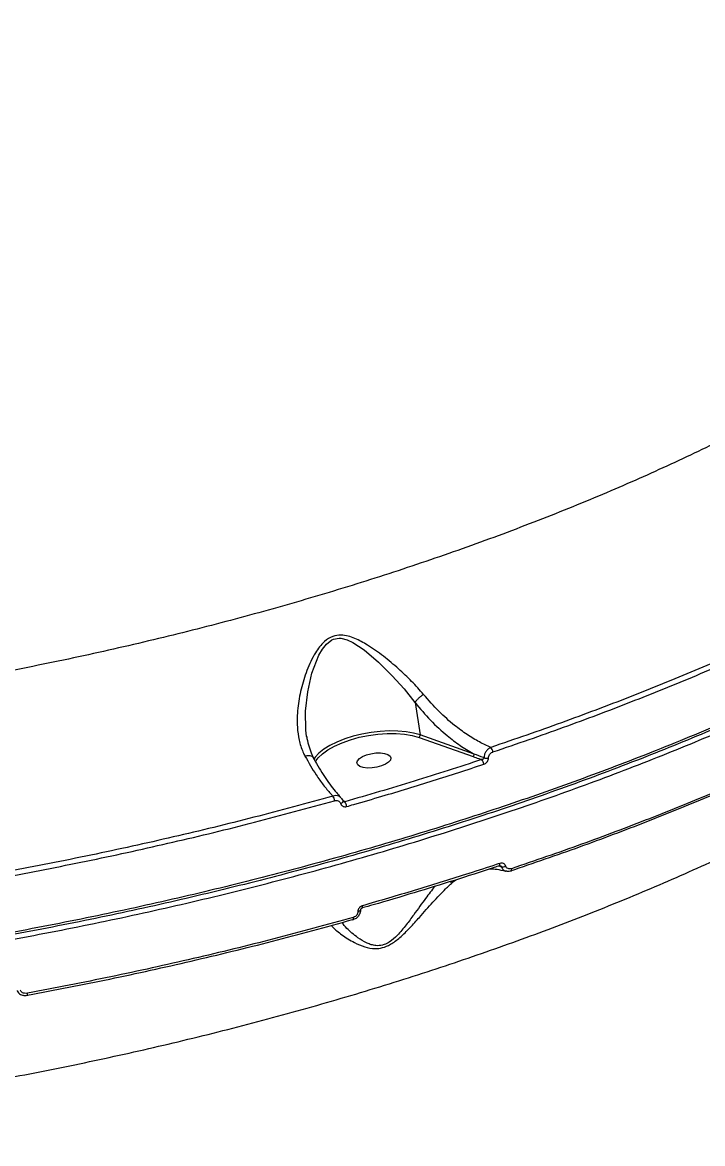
# Model space of a CAD drawing. Header units: millimetres. Extents: x -6028 to 5958, y -6064 to 4137.
# Drawn here: x 1510.2 to 1688.6, y -788.9 to -494.9 of the extents above; entities that cross this region are included whole.
import ezdxf

# ---------------------------------------------------------------- set-up
doc = ezdxf.new("R2010")
doc.units = ezdxf.units.MM
for name, color, linetype in [('DIKOM_ОБЪЕКТ', 7, 'Continuous'), ('DIKOM_РАЗМЕР_ЗОНА', 7, 'Continuous'), ('DIKOM_РАЗМЕР_ОБЪЕКТА', 7, 'Continuous')]:
    doc.layers.add(name, color=color, linetype=linetype)
doc.styles.add('style1', font='arial.ttf', dxfattribs={"width": 0.8})
doc.dimstyles.new('1-50', dxfattribs={"dimtxt": 300, "dimasz": 200, "dimexe": 100, "dimexo": 0, "dimgap": 100, "dimtad": 1, "dimtxsty": 'style1', "dimcen": 200, "dimclrd": 7, "dimclre": 7, "dimclrt": 7, "dimadec": 1, "dimazin": 2, "dimtfac": 1, "dimtmove": 0, "dimatfit": 2, "dimfxl": 0, "dimlwd": 25, "dimlwe": 18, "dimarcsym": 0})

# ---------------------------------------------------------------- blocks, each defined once
blk = doc.blocks.new('*D9')
at = {"layer": 'Defpoints', "color": 0, "transparency": 16777216}
for p in [(-6027.56, 1459.58), (4556.58, 1382.7), (4556.58, -5964.37)]:
    blk.add_point(p, dxfattribs=at)
at = {"layer": 'DIKOM_РАЗМЕР_ЗОНА', "color": 7, "lineweight": 18, "transparency": 16777216}
for p, q in [((-6027.56, 1459.58), (-6027.56, -6064.37)), ((4556.58, 1382.7), (4556.58, -6064.37))]:
    blk.add_line(p, q, dxfattribs=at)
at = {"layer": 'DIKOM_РАЗМЕР_ЗОНА', "color": 7, "lineweight": 25, "transparency": 16777216}
blk.add_line((-5827.56, -5964.37), (4356.58, -5964.37), dxfattribs=at)
at = {"layer": 'DIKOM_РАЗМЕР_ЗОНА', "color": 7, "transparency": 16777216}
for points in [[(-5827.56, -5931.03), (-5827.56, -5997.7), (-6027.56, -5964.37)], [(4356.58, -5931.03), (4356.58, -5997.7), (4556.58, -5964.37)]]:
    blk.add_solid(points, dxfattribs=at)
at = {"layer": 'DIKOM_РАЗМЕР_ЗОНА', "color": 7, "transparency": 16777216, "insert": (157.08, -5711.2), "char_height": 300, "attachment_point": 5, "style": 'style1'}
blk.add_mtext('10600', dxfattribs=at)
blk = doc.blocks.new('*D10')
at = {"layer": 'Defpoints', "color": 0, "transparency": 16777216}
for p in [(1555.59, 4137.49), (5858.35, 4137.49), (1555.59, -4898.38)]:
    blk.add_point(p, dxfattribs=at)
at = {"layer": 'DIKOM_РАЗМЕР_ЗОНА', "color": 7, "lineweight": 18, "transparency": 16777216}
for p, q in [((1555.59, 4137.49), (5958.35, 4137.49)), ((1555.59, -4898.38), (5958.35, -4898.38))]:
    blk.add_line(p, q, dxfattribs=at)
at = {"layer": 'DIKOM_РАЗМЕР_ЗОНА', "color": 7, "lineweight": 25, "transparency": 16777216}
blk.add_line((5858.35, -4698.38), (5858.35, 3937.49), dxfattribs=at)
at = {"layer": 'DIKOM_РАЗМЕР_ЗОНА', "color": 7, "transparency": 16777216}
for points in [[(5825.01, 3937.49), (5891.68, 3937.49), (5858.35, 4137.49)], [(5825.01, -4698.38), (5891.68, -4698.38), (5858.35, -4898.38)]]:
    blk.add_solid(points, dxfattribs=at)
at = {"layer": 'DIKOM_РАЗМЕР_ЗОНА', "color": 7, "transparency": 16777216, "insert": (5605.17, 52.12), "char_height": 300, "attachment_point": 5, "rotation": 90, "style": 'style1'}
blk.add_mtext('9050', dxfattribs=at)
blk = doc.blocks.new('*D11')
at = {"layer": 'Defpoints', "color": 0, "transparency": 16777216}
for p in [(259.43, 2965.58), (1920.55, -3002.33), (4022.59, -3002.33)]:
    blk.add_point(p, dxfattribs=at)
at = {"layer": 'DIKOM_РАЗМЕР_ОБЪЕКТА', "color": 7, "lineweight": 18, "transparency": 16777216}
for p, q in [((259.43, 2965.58), (4122.59, 2965.58)), ((1920.55, -3002.33), (4122.59, -3002.33))]:
    blk.add_line(p, q, dxfattribs=at)
at = {"layer": 'DIKOM_РАЗМЕР_ОБЪЕКТА', "color": 7, "lineweight": 25, "transparency": 16777216}
blk.add_line((4022.59, 2765.58), (4022.59, -2802.33), dxfattribs=at)
at = {"layer": 'DIKOM_РАЗМЕР_ОБЪЕКТА', "color": 7, "transparency": 16777216}
for points in [[(3989.25, 2765.58), (4055.92, 2765.58), (4022.59, 2965.58)], [(3989.25, -2802.33), (4055.92, -2802.33), (4022.59, -3002.33)]]:
    blk.add_solid(points, dxfattribs=at)
at = {"layer": 'DIKOM_РАЗМЕР_ОБЪЕКТА', "color": 7, "transparency": 16777216, "insert": (3769.41, -24.42), "char_height": 300, "attachment_point": 5, "rotation": 90, "style": 'style1'}
blk.add_mtext('6000', dxfattribs=at)
blk = doc.blocks.new('*D12')
at = {"layer": 'Defpoints', "color": 0, "transparency": 16777216}
for p in [(3056.58, 1987.9), (-4027.97, 676.5), (3056.58, -3714.77)]:
    blk.add_point(p, dxfattribs=at)
at = {"layer": 'DIKOM_РАЗМЕР_ОБЪЕКТА', "color": 7, "lineweight": 18, "transparency": 16777216}
for p, q in [((3056.58, 1987.9), (3056.58, -3814.77)), ((-4027.97, 676.5), (-4027.97, -3814.77))]:
    blk.add_line(p, q, dxfattribs=at)
at = {"layer": 'DIKOM_РАЗМЕР_ОБЪЕКТА', "color": 7, "lineweight": 25, "transparency": 16777216}
blk.add_line((-3827.97, -3714.77), (2856.58, -3714.77), dxfattribs=at)
at = {"layer": 'DIKOM_РАЗМЕР_ОБЪЕКТА', "color": 7, "transparency": 16777216}
for points in [[(-3827.97, -3681.44), (-3827.97, -3748.11), (-4027.97, -3714.77)], [(2856.58, -3681.44), (2856.58, -3748.11), (3056.58, -3714.77)]]:
    blk.add_solid(points, dxfattribs=at)
at = {"layer": 'DIKOM_РАЗМЕР_ОБЪЕКТА', "color": 7, "transparency": 16777216, "insert": (20, -3461.6), "char_height": 300, "attachment_point": 5, "style": 'style1'}
blk.add_mtext('7100', dxfattribs=at)

msp = doc.modelspace()

# ---------------------------------------------------------------- linework, layer by layer
at = {"layer": 'DIKOM_ОБЪЕКТ', "color": 7, "linetype": 'Continuous', "lineweight": 15}
for p, q in [((1613.178, -673.307), (1614.53, -681.777)), ((1584.787, -682.385), (1584.745, -682.11)), ((1628.71, -686.809), (1614.53, -681.777)), ((1614.23, -682.414), (1628.411, -687.446)), ((1587.029, -688.872), (1587.239, -688.514)), ((1594.766, -699.305), (1594.018, -698.614)), ((1635.192, -716.122), (1635.847, -716.337)), ((1623.253, -720.249), (1623.866, -719.796))]:
    msp.add_line(p, q, dxfattribs=at)
at = {"layer": 'DIKOM_ОБЪЕКТ', "color": 7, "linetype": 'Continuous', "lineweight": 15, "flags": 128}
for points in [[(1584.745, -682.11), (1584.501, -680.51), (1584.435, -675.523), (1585.026, -670.443), (1586.15, -665.546), (1587.985, -660.855), (1588.868, -659.317), (1589.963, -657.938), (1591.343, -656.88), (1591.822, -656.664), (1593.324, -656.402), (1593.683, -656.419), (1595.338, -656.8), (1596.9, -657.522), (1599.834, -659.478), (1603.612, -662.698), (1607.18, -666.253), (1610.305, -669.713), (1613.177, -673.296), (1613.179, -673.299), (1613.179, -673.299)], [(1614.53, -681.777), (1612.802, -681.288), (1610.847, -680.945), (1608.708, -680.755), (1606.43, -680.723), (1604.064, -680.849), (1601.66, -681.131), (1599.271, -681.562), (1596.948, -682.133), (1594.743, -682.832), (1592.702, -683.644), (1590.87, -684.55), (1589.287, -685.532), (1587.986, -686.568), (1586.998, -687.635), (1586.588, -688.237)], [(1587.239, -688.514), (1587.769, -687.805), (1588.881, -686.72), (1590.32, -685.678), (1592.051, -684.703), (1594.032, -683.819), (1596.216, -683.047), (1598.549, -682.406), (1600.975, -681.912), (1603.436, -681.576), (1605.872, -681.406), (1608.225, -681.408), (1610.437, -681.579), (1612.455, -681.918), (1614.23, -682.414)], [(1597.958, -689.117), (1598.096, -688.56), (1598.583, -687.995), (1599.38, -687.469), (1600.423, -687.024), (1601.627, -686.696), (1602.894, -686.512), (1604.121, -686.486), (1605.21, -686.621), (1606.072, -686.906), (1606.638, -687.317), (1606.86, -687.822), (1606.723, -688.379), (1606.235, -688.943), (1605.438, -689.469), (1604.395, -689.914), (1603.192, -690.242), (1601.925, -690.426), (1600.697, -690.452), (1599.608, -690.317), (1598.746, -690.033), (1598.181, -689.621), (1597.958, -689.117)], [(1593.669, -699.792), (1593.843, -699.707), (1593.997, -699.611), (1594.123, -699.508), (1594.218, -699.402), (1594.278, -699.298), (1594.299, -699.2), (1594.289, -699.132)], [(1635.302, -716.092), (1635.342, -716.07), (1635.389, -716.009), (1635.419, -715.915), (1635.434, -715.791), (1635.431, -715.643), (1635.412, -715.475)], [(1638.413, -717.471), (1638.458, -717.442), (1638.501, -717.377), (1638.53, -717.283), (1638.543, -717.161), (1638.54, -717.017), (1638.521, -716.855)], [(1638.392, -717.476), (1638.403, -717.474), (1638.413, -717.471)], [(1598.855, -727.739), (1598.855, -727.751), (1598.83, -727.828), (1598.766, -727.902), (1598.665, -727.969), (1598.531, -728.027), (1598.37, -728.074), (1598.188, -728.108)], [(1599.327, -727.168), (1599.363, -727.148), (1599.396, -727.091), (1599.416, -727), (1599.423, -726.878), (1599.415, -726.731), (1599.394, -726.564)], [(1596.809, -730.213), (1596.866, -730.253), (1596.915, -730.259), (1596.921, -730.258)]]:
    msp.add_lwpolyline(points, dxfattribs=at)
at = {"layer": 'DIKOM_ОБЪЕКТ', "color": 7, "linetype": 'Continuous', "lineweight": 15}
for centre, radius, start, end in [((1613.907, -681.873), 0.631, 300.85937, 8.71392), ((1631.402, -686.53), 2.253, 7.52164, 41.43319), ((1628.087, -686.905), 0.63, 300.84182, 8.73311), ((1632.005, -685.546), 2.333, 252.09595, 281.26141), ((1629.073, -689.732), 2.205, 7.04841, 42.51568), ((1589.098, -699.429), 3.016, 7.69705, 32.6779), ((1592.448, -700.908), 2.818, 7.25013, 34.65269), ((1636.183, -714.662), 1.709, 258.65158, 297.89608), ((1596.344, -729.903), 0.677, 328.41022, 21.23939), ((1509.289, -750.037), 2.266, 358.31945, 13.04216)]:
    msp.add_arc(centre, radius, start, end, dxfattribs=at)
for points, knots in [([(1822.331, -486.093), (1821.326, -489.175), (1819.317, -495.341), (1814.854, -504.666), (1809.295, -514.102), (1802.503, -523.629), (1794.501, -533.211), (1785.458, -542.64), (1775.432, -551.885), (1764.497, -560.922), (1752.477, -569.899), (1739.366, -578.78), (1725.185, -587.531), (1710.242, -595.961), (1694.606, -604.05), (1678.358, -611.782), (1661.239, -619.282), (1643.272, -626.512), (1624.5, -633.439), (1605.323, -639.915), (1585.818, -645.928), (1566.063, -651.474), (1545.748, -656.64), (1524.92, -661.392), (1503.642, -665.7), (1482.362, -669.475), (1461.151, -672.713), (1440.079, -675.424), (1418.821, -677.65), (1397.445, -679.359), (1376.022, -680.537), (1356.496, -681.102), (1338.835, -681.228), (1328.331, -681.029), (1323.074, -680.929)], [0, 0, 0, 0, 0.03117829, 0.06238085, 0.09355914, 0.12564394, 0.15775503, 0.1898398, 0.2210201, 0.25222425, 0.2834045, 0.31548956, 0.34760088, 0.37968606, 0.4108889, 0.44211579, 0.4733187, 0.50542548, 0.53755842, 0.56966526, 0.60091958, 0.63219774, 0.66345209, 0.69560995, 0.72779388, 0.75995184, 0.79128411, 0.82264052, 0.8539729, 0.8862089, 0.91847109, 0.95070721, 0.97533043, 1, 1, 1, 1]), ([(1262.195, -748.161), (1266.22, -748.525), (1277.144, -749.513), (1295.475, -750.648), (1317.272, -751.409), (1339.548, -751.581), (1362.189, -751.174), (1385.092, -750.186), (1408.187, -748.614), (1431.44, -746.451), (1454.809, -743.711), (1478.22, -740.408), (1501.564, -736.559), (1524.733, -732.18), (1547.651, -727.28), (1570.276, -721.857), (1592.576, -715.931), (1614.484, -709.523), (1635.9, -702.666), (1656.721, -695.39), (1676.879, -687.714), (1696.325, -679.643), (1715.042, -671.198), (1732.977, -662.409), (1750.049, -653.317), (1766.177, -643.964), (1781.301, -634.377), (1795.376, -624.568), (1808.399, -614.557), (1820.34, -604.377), (1831.144, -594.075), (1840.76, -583.7), (1848.751, -573.769), (1855.299, -564.298), (1860.591, -555.298), (1864.944, -546.302), (1868.342, -537.352), (1870.759, -528.527), (1872.189, -519.85), (1872.672, -512.212), (1872.43, -507.488), (1872.331, -505.563)], [0, 0, 0, 0, 0.0156528, 0.0424899, 0.0694116, 0.0963763, 0.123341, 0.1502627, 0.1770999, 0.2039369, 0.2308585, 0.2578233, 0.284788, 0.3117097, 0.3385468, 0.3653839, 0.3923055, 0.4192703, 0.446235, 0.4731567, 0.4999938, 0.5268308, 0.5537525, 0.5807172, 0.607682, 0.6346036, 0.6614407, 0.6882777, 0.7151993, 0.7421642, 0.7691288, 0.7960504, 0.8228874, 0.8459665, 0.8691683, 0.8923974, 0.9156265, 0.938828, 0.9615882, 0.9843481, 1, 1, 1, 1]), ([(1869.821, -528.624), (1869.762, -528.937), (1869.072, -532.606), (1866.527, -539.833), (1862.055, -550.279), (1856.088, -560.881), (1848.93, -571.389), (1840.59, -581.773), (1831.156, -592.003), (1820.472, -602.244), (1808.523, -612.461), (1795.319, -622.617), (1781.151, -632.489), (1766.092, -642.05), (1750.229, -651.278), (1733.305, -660.326), (1715.334, -669.152), (1696.353, -677.721), (1677.01, -685.748), (1657.418, -693.23), (1637.685, -700.18), (1617.256, -706.801), (1596.168, -713.057), (1574.475, -718.92), (1552.354, -724.336), (1529.864, -729.279), (1507.074, -733.732), (1483.908, -737.702), (1460.43, -741.155), (1436.717, -744.066), (1413.291, -746.37), (1390.226, -748.075), (1367.584, -749.199), (1345, -749.76), (1322.551, -749.735), (1300.334, -749.097), (1280.085, -747.978), (1267.483, -746.863), (1261.909, -746.37)], [0, 0, 0, 0, 0.0026547, 0.0310512, 0.0602728, 0.0895179, 0.1187392, 0.1471356, 0.175554, 0.2039507, 0.2331719, 0.2624172, 0.2916385, 0.320035, 0.3484534, 0.3768499, 0.4060713, 0.4353165, 0.4645379, 0.4919119, 0.5193056, 0.5466797, 0.57479, 0.6029214, 0.6310317, 0.6594283, 0.6878468, 0.7162434, 0.7454648, 0.77471, 0.8039315, 0.832328, 0.8607465, 0.8891431, 0.9183645, 0.9476098, 0.9768312, 1, 1, 1, 1]), ([(1869.862, -528.938), (1869.741, -529.478), (1869.247, -531.685), (1868.063, -535.583), (1866.307, -540.626), (1864.22, -545.688), (1861.829, -550.766), (1859.126, -555.863), (1856.113, -560.981), (1852.785, -566.12), (1849.147, -571.277), (1845.21, -576.435), (1840.988, -581.573), (1836.495, -586.675), (1831.734, -591.739), (1826.702, -596.767), (1821.4, -601.761), (1815.826, -606.724), (1809.979, -611.656), (1803.858, -616.558), (1797.46, -621.432), (1790.782, -626.28), (1783.826, -631.102), (1776.607, -635.885), (1769.156, -640.609), (1761.499, -645.257), (1753.646, -649.823), (1745.595, -654.31), (1737.341, -658.72), (1728.884, -663.054), (1720.22, -667.315), (1711.349, -671.503), (1702.266, -675.619), (1692.968, -679.665), (1683.453, -683.641), (1673.738, -687.54), (1663.865, -691.345), (1653.869, -695.042), (1643.766, -698.624), (1633.547, -702.097), (1623.211, -705.46), (1612.758, -708.715), (1602.187, -711.861), (1591.501, -714.898), (1580.698, -717.825), (1569.779, -720.643), (1558.742, -723.352), (1547.599, -725.949), (1536.381, -728.427), (1525.122, -730.778), (1513.845, -732.996), (1502.555, -735.081), (1491.25, -737.034), (1479.932, -738.856), (1468.598, -740.545), (1457.25, -742.102), (1445.889, -743.527), (1434.514, -744.821), (1423.125, -745.981), (1411.728, -747.009), (1400.347, -747.902), (1389.021, -748.656), (1377.777, -749.269), (1366.626, -749.741), (1355.564, -750.072), (1344.593, -750.264), (1333.71, -750.315), (1322.918, -750.226), (1312.215, -749.997), (1301.604, -749.628), (1291.082, -749.119), (1280.657, -748.465), (1271.041, -747.742), (1264.97, -747.172), (1262.287, -746.92)], [0, 0, 0, 0, 0.004518, 0.0184687, 0.0324104, 0.0463585, 0.0603234, 0.0743202, 0.0883637, 0.1024689, 0.1166507, 0.1308769, 0.1450498, 0.1591519, 0.1732005, 0.1872109, 0.2011992, 0.2151805, 0.2291698, 0.2431786, 0.2572225, 0.2713175, 0.2854794, 0.2997038, 0.3139069, 0.3280253, 0.3420835, 0.3560977, 0.3700836, 0.3840574, 0.3980348, 0.4120273, 0.42605, 0.4401191, 0.4542505, 0.4684558, 0.4826627, 0.4967713, 0.5108346, 0.5248637, 0.5388701, 0.5528653, 0.5668606, 0.580865, 0.5948886, 0.6089426, 0.6230383, 0.637187, 0.651354, 0.6654785, 0.6795547, 0.6935938, 0.7076073, 0.7216062, 0.7356021, 0.7496049, 0.7636233, 0.7776687, 0.7917523, 0.8058854, 0.8200563, 0.8342012, 0.8482911, 0.8623412, 0.8763626, 0.8903665, 0.9043643, 0.9183669, 0.9323818, 0.9464205, 0.9604939, 0.9746134, 0.9887818, 1, 1, 1, 1]), ([(1340.041, -787.255), (1345.941, -787.241), (1357.75, -787.214), (1375.798, -786.665), (1394.033, -785.749), (1412.684, -784.41), (1431.715, -782.637), (1451.09, -780.414), (1470.496, -777.775), (1490.439, -774.635), (1510.867, -770.954), (1531.709, -766.704), (1552.541, -761.952), (1573.289, -756.691), (1593.876, -750.928), (1613.824, -744.795), (1633.079, -738.324), (1651.606, -731.552), (1669.729, -724.36), (1687.366, -716.754), (1704.441, -708.752), (1720.564, -700.536), (1735.703, -692.14), (1749.849, -683.601), (1763.245, -674.771), (1775.811, -665.671), (1787.482, -656.324), (1797.307, -647.554), (1805.505, -639.42), (1812.343, -631.933), (1818.467, -624.397), (1823.091, -618.117), (1825.391, -614.364), (1826.144, -613.134)], [0, 0, 0, 0, 0.030455, 0.0609464, 0.0914376, 0.1218925, 0.1535962, 0.1853412, 0.2170861, 0.2487897, 0.2832608, 0.3177585, 0.3522295, 0.3877075, 0.4232145, 0.4586923, 0.4930495, 0.5274331, 0.56179, 0.5971495, 0.632538, 0.6678975, 0.7021732, 0.736475, 0.7707506, 0.806025, 0.8413281, 0.8766025, 0.9039811, 0.9313596, 0.9589568, 0.9865538, 1, 1, 1, 1]), ([(1615.422, -671.172), (1614.403, -670.016), (1612.363, -667.703), (1608.779, -664.336), (1604.931, -661.076), (1601.112, -658.367), (1597.99, -656.64), (1595.642, -655.802), (1593.68, -655.483), (1591.463, -655.81), (1589.556, -657.054), (1588.118, -658.631), (1586.431, -661.107), (1584.681, -664.822), (1583.207, -669.782), (1582.318, -674.807), (1582.185, -679.321), (1582.696, -683.154), (1583.459, -685.666), (1584.123, -686.981), (1584.305, -687.342)], [0, 0, 0, 0, 0.0712978, 0.1426943, 0.2203435, 0.2979614, 0.355585, 0.3853409, 0.41496, 0.4491129, 0.4886699, 0.5175497, 0.5465114, 0.6250121, 0.703713, 0.7839222, 0.8640133, 0.9212504, 0.9784128, 1, 1, 1, 1]), ([(1711.202, -653.978), (1705.828, -656.446), (1695.079, -661.382), (1678.159, -668.471), (1660.678, -675.306), (1645.562, -680.802), (1636.253, -683.965), (1633.091, -685.039)], [0, 0, 0, 0, 0.2203104, 0.4406208, 0.6630829, 0.8855456, 1, 1, 1, 1]), ([(1633.635, -686.235), (1636.805, -685.158), (1646.076, -682.009), (1661.111, -676.544), (1678.583, -669.72), (1695.606, -662.596), (1706.486, -657.601), (1711.925, -655.104)], [0, 0, 0, 0, 0.1144549, 0.3347655, 0.555076, 0.7775377, 1, 1, 1, 1]), ([(1613.179, -673.299), (1613.179, -673.3), (1613.178, -673.302), (1613.178, -673.305), (1613.178, -673.307)], [0, 0, 0, 0, 0.40736702, 1, 1, 1, 1]), ([(1613.178, -673.307), (1614.524, -674.887), (1617.244, -678.081), (1621.257, -681.749), (1625.004, -684.603), (1627.373, -686.08), (1628.61, -686.754), (1628.71, -686.809)], [0, 0, 0, 0, 0.27543575, 0.55708592, 0.76780147, 0.98114606, 1, 1, 1, 1]), ([(1615.422, -671.172), (1615.383, -671.196), (1615.141, -671.344), (1614.663, -671.683), (1614.038, -672.222), (1613.494, -672.8), (1613.284, -673.133), (1613.179, -673.299)], [0, 0, 0, 0, 0.04289134, 0.26798091, 0.511989, 0.75600291, 1, 1, 1, 1]), ([(1633.091, -685.039), (1632.091, -684.594), (1630.018, -683.67), (1626.823, -681.731), (1623.247, -679.103), (1619.369, -675.672), (1616.747, -672.683), (1615.422, -671.172)], [0, 0, 0, 0, 0.1665427, 0.3455478, 0.5267565, 0.7607826, 1, 1, 1, 1]), ([(1584.745, -682.11), (1584.8, -682.497), (1584.968, -683.663), (1585.525, -685.434), (1586.055, -686.869), (1586.457, -687.509), (1586.488, -687.559)], [0, 0, 0, 0, 0.19418905, 0.58462857, 0.96773844, 1, 1, 1, 1]), ([(1633.091, -685.039), (1633.01, -685.075), (1632.698, -685.213), (1632.192, -685.592), (1631.684, -686.24), (1631.346, -686.996), (1631.308, -687.509), (1631.288, -687.767)], [0, 0, 0, 0, 0.08122033, 0.31615829, 0.54458186, 0.77179971, 1, 1, 1, 1]), ([(1584.305, -687.342), (1584.348, -687.329), (1584.535, -687.27), (1584.973, -687.173), (1585.572, -687.154), (1586.122, -687.307), (1586.302, -687.541), (1586.388, -687.651)], [0, 0, 0, 0, 0.04586485, 0.20064465, 0.47602295, 0.75144396, 1, 1, 1, 1]), ([(1584.305, -687.342), (1585.28, -689.037), (1586.886, -691.827), (1589.134, -694.956), (1590.601, -696.728), (1591.426, -697.582), (1591.637, -697.8)], [0, 0, 0, 0, 0.3957799, 0.6516364, 0.9109945, 1, 1, 1, 1]), ([(1586.413, -687.635), (1586.715, -688.19), (1587.486, -689.607), (1588.737, -691.66), (1590.147, -693.798), (1591.534, -695.677), (1592.749, -697.165), (1593.466, -697.899), (1593.759, -698.199)], [0, 0, 0, 0, 0.1207288, 0.307931, 0.4959117, 0.6839871, 0.8711984, 1, 1, 1, 1]), ([(1628.411, -687.446), (1628.904, -687.619), (1629.665, -687.886), (1630.43, -688.149), (1630.698, -688.242)], [0, 0, 0, 0, 0.6494619, 1, 1, 1, 1]), ([(1631.288, -687.767), (1631.233, -687.746), (1630.373, -687.436), (1629.514, -687.112), (1628.71, -686.809)], [0, 0, 0, 0, 0.0646501, 1, 1, 1, 1]), ([(1631.288, -687.767), (1631.282, -687.811), (1631.274, -687.863), (1631.227, -687.96), (1631.145, -688.062), (1630.98, -688.169), (1630.822, -688.223), (1630.723, -688.238), (1630.698, -688.242)], [0, 0, 0, 0, 0.1723064, 0.1986877, 0.4119729, 0.6483389, 0.9085521, 1, 1, 1, 1]), ([(1631.261, -689.461), (1631.315, -689.442), (1631.524, -689.364), (1631.863, -689.144), (1632.201, -688.759), (1632.425, -688.304), (1632.449, -687.991), (1632.461, -687.835)], [0, 0, 0, 0, 0.0825817, 0.3217054, 0.5512859, 0.7756068, 1, 1, 1, 1]), ([(1632.461, -687.835), (1632.473, -687.68), (1632.496, -687.371), (1632.716, -686.923), (1633.048, -686.545), (1633.378, -686.33), (1633.582, -686.254), (1633.635, -686.235)], [0, 0, 0, 0, 0.2256437, 0.4513543, 0.6801907, 0.9176085, 1, 1, 1, 1]), ([(1638.26, -717.437), (1644.329, -715.353), (1656.466, -711.184), (1674.144, -704.51), (1691.378, -697.535), (1705.415, -691.436), (1713.591, -687.643), (1716.368, -686.354)], [0, 0, 0, 0, 0.2203115, 0.4406225, 0.663084, 0.8855467, 1, 1, 1, 1]), ([(1716.809, -685.706), (1714.025, -686.997), (1705.882, -690.774), (1691.924, -696.841), (1674.714, -703.813), (1656.946, -710.527), (1644.663, -714.746), (1638.521, -716.855)], [0, 0, 0, 0, 0.1144545, 0.3347655, 0.5550748, 0.7775369, 1, 1, 1, 1]), ([(1630.698, -688.242), (1624.803, -690.163), (1613, -694.008), (1600.849, -697.538), (1594.766, -699.305)], [0, 0, 0, 0, 0.4994503, 1, 1, 1, 1]), ([(1595.243, -700.552), (1595.864, -700.375), (1598.967, -699.489), (1606.589, -697.262), (1618.029, -693.784), (1626.849, -690.903), (1631.261, -689.461)], [0, 0, 0, 0, 0.0507665, 0.2538471, 0.626695, 1, 1, 1, 1]), ([(1591.637, -697.8), (1584.736, -699.692), (1570.935, -703.474), (1549.724, -708.62), (1528.203, -713.399), (1513.631, -716.194), (1506.345, -717.592)], [0, 0, 0, 0, 0.2485976, 0.4971938, 0.7485971, 1, 1, 1, 1]), ([(1506.604, -718.861), (1513.825, -717.476), (1528.267, -714.706), (1549.76, -709.943), (1571.103, -704.775), (1585.092, -700.941), (1592.087, -699.025)], [0, 0, 0, 0, 0.2485965, 0.4971932, 0.7485968, 1, 1, 1, 1]), ([(1593.725, -698.243), (1593.546, -698.102), (1593.177, -697.81), (1592.428, -697.647), (1591.901, -697.749), (1591.637, -697.8)], [0, 0, 0, 0, 0.31871402, 0.6592502, 1, 1, 1, 1]), ([(1592.087, -699.025), (1592.248, -698.995), (1592.57, -698.936), (1593.029, -699.051), (1593.405, -699.304), (1593.596, -699.584), (1593.658, -699.759), (1593.669, -699.792)], [0, 0, 0, 0, 0.2363427, 0.4725712, 0.7091662, 0.9458785, 1, 1, 1, 1]), ([(1593.795, -698.348), (1593.853, -698.396), (1594.096, -698.595), (1594.196, -698.903), (1594.272, -699.138)], [0, 0, 0, 0, 0.2389655, 1, 1, 1, 1]), ([(1594.292, -699.125), (1594.298, -699.152), (1594.305, -699.188), (1594.338, -699.201), (1594.347, -699.204)], [0, 0, 0, 0, 0.7278718, 1, 1, 1, 1]), ([(1594.766, -699.305), (1594.711, -699.313), (1594.602, -699.33), (1594.451, -699.293), (1594.377, -699.235), (1594.344, -699.208)], [0, 0, 0, 0, 0.3535438, 0.7066734, 1, 1, 1, 1]), ([(1593.669, -699.792), (1593.681, -699.824), (1593.743, -699.997), (1593.932, -700.277), (1594.305, -700.529), (1594.763, -700.642), (1595.083, -700.582), (1595.243, -700.552)], [0, 0, 0, 0, 0.0535504, 0.2898543, 0.5263947, 0.763092, 1, 1, 1, 1]), ([(1635.299, -716.086), (1634.843, -716.241), (1630.955, -717.553), (1623.505, -719.929), (1612.943, -723.193), (1604.871, -725.6), (1600.297, -726.884), (1599.323, -727.157)], [0, 0, 0, 0, 0.0390925, 0.3325712, 0.6266753, 0.9205147, 1, 1, 1, 1]), ([(1635.412, -715.475), (1634.814, -715.673), (1631.826, -716.662), (1624.402, -719.068), (1613.036, -722.612), (1603.943, -725.246), (1599.394, -726.564)], [0, 0, 0, 0, 0.0507677, 0.2538464, 0.6266948, 1, 1, 1, 1]), ([(1637.076, -717.633), (1636.842, -717.563), (1635.853, -717.268), (1634.36, -717.026), (1633.162, -716.982), (1632.644, -716.963)], [0, 0, 0, 0, 0.14938997, 0.63192002, 1, 1, 1, 1]), ([(1635.536, -716.076), (1635.518, -716.071), (1635.482, -716.06), (1635.38, -716.063), (1635.314, -716.09), (1635.306, -716.093)], [0, 0, 0, 0, 0.4667416, 0.930817, 1, 1, 1, 1]), ([(1636.983, -716.172), (1636.977, -716.154), (1636.924, -715.993), (1636.753, -715.718), (1636.379, -715.463), (1635.909, -715.36), (1635.578, -715.437), (1635.412, -715.475)], [0, 0, 0, 0, 0.0298909, 0.2617677, 0.5039186, 0.7519821, 1, 1, 1, 1]), ([(1635.536, -716.077), (1635.55, -716.08), (1635.629, -716.098), (1635.735, -716.17), (1635.812, -716.26), (1635.839, -716.314), (1635.845, -716.331), (1635.847, -716.337)], [0, 0, 0, 0, 0.0994246, 0.5506211, 0.868875, 0.9501633, 1, 1, 1, 1]), ([(1635.847, -716.337), (1635.858, -716.37), (1635.948, -716.635), (1636.224, -717.07), (1636.671, -717.441), (1637.006, -717.489), (1637.106, -717.503)], [0, 0, 0, 0, 0.0545864, 0.4363357, 0.8323359, 1, 1, 1, 1]), ([(1638.521, -716.855), (1638.359, -716.894), (1638.035, -716.97), (1637.575, -716.87), (1637.21, -716.62), (1637.042, -716.35), (1636.99, -716.192), (1636.983, -716.172)], [0, 0, 0, 0, 0.2478332, 0.49586191, 0.73642412, 0.96695748, 1, 1, 1, 1]), ([(1591.235, -731.712), (1591.379, -731.894), (1591.966, -732.636), (1593.936, -734.206), (1596.769, -736.048), (1599.764, -737.384), (1602.303, -737.918), (1604.693, -737.667), (1607.004, -736.672), (1609.457, -734.783), (1611.921, -732.304), (1614.806, -729.105), (1617.945, -725.558), (1620.956, -722.363), (1622.587, -720.862), (1623.253, -720.249)], [0, 0, 0, 0, 0.036677, 0.1497366, 0.2661602, 0.3421136, 0.4043819, 0.4445842, 0.4876296, 0.5434041, 0.6147748, 0.6880954, 0.8018449, 0.919078, 1, 1, 1, 1]), ([(1622.361, -720.265), (1622.388, -720.274), (1622.648, -720.359), (1622.957, -720.317), (1623.212, -720.259), (1623.253, -720.249)], [0, 0, 0, 0, 0.0907627, 0.8544331, 1, 1, 1, 1]), ([(1638.408, -717.459), (1638.359, -717.479), (1638.056, -717.603), (1637.571, -717.652), (1637.183, -717.532), (1637.051, -717.491)], [0, 0, 0, 0, 0.1134339, 0.6967528, 1, 1, 1, 1]), ([(1618.368, -721.499), (1617.575, -722.522), (1615.853, -724.743), (1613.324, -728.298), (1610.867, -731.621), (1608.816, -734.131), (1606.81, -735.954), (1605.384, -736.679), (1604.187, -737.034), (1603.004, -737.098), (1601.683, -736.815), (1600.017, -736.166), (1597.739, -734.716), (1595.468, -732.771), (1594.402, -731.484), (1593.98, -730.974)], [0, 0, 0, 0, 0.1245465, 0.270363, 0.35752, 0.4462116, 0.5103716, 0.5471324, 0.5579954, 0.6025816, 0.6383633, 0.6751807, 0.7671043, 0.9078169, 1, 1, 1, 1]), ([(1598.842, -727.743), (1598.847, -727.79), (1598.874, -728.112), (1598.697, -728.727), (1598.239, -729.47), (1597.608, -730.021), (1597.116, -730.166), (1596.909, -730.227)], [0, 0, 0, 0, 0.042476, 0.2924648, 0.5481405, 0.8100746, 1, 1, 1, 1]), ([(1598.188, -728.108), (1598.173, -728.267), (1598.143, -728.585), (1597.899, -729.037), (1597.539, -729.404), (1597.204, -729.588), (1597.011, -729.647), (1596.976, -729.658)], [0, 0, 0, 0, 0.2363959, 0.4729054, 0.7098694, 0.9468068, 1, 1, 1, 1]), ([(1599.394, -726.564), (1599.358, -726.575), (1599.166, -726.634), (1598.832, -726.819), (1598.474, -727.184), (1598.232, -727.634), (1598.203, -727.95), (1598.188, -728.108)], [0, 0, 0, 0, 0.0546028, 0.2913588, 0.5278082, 0.7639472, 1, 1, 1, 1]), ([(1599.333, -727.171), (1599.305, -727.179), (1599.231, -727.199), (1599.101, -727.28), (1598.98, -727.402), (1598.897, -727.539), (1598.858, -727.662), (1598.859, -727.715), (1598.859, -727.738)], [0, 0, 0, 0, 0.11816237, 0.30827284, 0.49186468, 0.66998487, 0.85822571, 1, 1, 1, 1]), ([(1596.976, -729.658), (1590.059, -731.555), (1576.227, -735.351), (1554.971, -740.516), (1533.403, -745.313), (1518.799, -748.121), (1511.497, -749.525)], [0, 0, 0, 0, 0.2485965, 0.4971924, 0.7485964, 1, 1, 1, 1]), ([(1511.523, -750.042), (1518.728, -748.657), (1533.136, -745.886), (1554.579, -741.124), (1575.873, -735.958), (1589.831, -732.128), (1596.809, -730.213)], [0, 0, 0, 0, 0.2485973, 0.49719379, 0.74859704, 1, 1, 1, 1]), ([(1508.774, -748.776), (1508.788, -748.817), (1508.871, -749.06), (1509.131, -749.473), (1509.604, -749.883), (1510.005, -749.985), (1510.177, -750.029)], [0, 0, 0, 0, 0.0656402, 0.386573, 0.7372933, 1, 1, 1, 1]), ([(1511.497, -749.525), (1511.242, -749.55), (1510.794, -749.592), (1510.222, -749.409), (1509.842, -749.133), (1509.671, -748.875), (1509.62, -748.728), (1509.612, -748.704)], [0, 0, 0, 0, 0.3276926, 0.5738607, 0.7796263, 0.9627621, 1, 1, 1, 1]), ([(1511.552, -750.091), (1511.481, -750.107), (1511.11, -750.191), (1510.622, -750.197), (1510.256, -750.064), (1510.175, -750.035)], [0, 0, 0, 0, 0.1563907, 0.8142031, 1, 1, 1, 1])]:
    msp.add_open_spline(points, degree=3, knots=knots, dxfattribs=at)

# ---------------------------------------------------------------- dimensions: what is measured, and where the dimension line sits
at = {"layer": 'DIKOM_РАЗМЕР_ЗОНА'}
dim = msp.add_linear_dim(base=(5858.345, 4137.494), p1=(1555.593, -4898.379), p2=(1555.593, 4137.494), angle=90, text='9050', dimstyle='1-50', dxfattribs=at)
dim.commit()
dim.dimension.update_dxf_attribs({"geometry": '*D10', "text_midpoint": (5858.345, 52.12), "dimtype": 160})
dim = msp.add_linear_dim(base=(4556.575, -5964.368), p1=(-6027.562, 1459.576), p2=(4556.575, 1382.704), text='10600', dimstyle='1-50', dxfattribs=at)
dim.commit()
dim.dimension.update_dxf_attribs({"geometry": '*D9', "text_midpoint": (157.08, -5964.368), "dimtype": 160})
at = {"layer": 'DIKOM_РАЗМЕР_ОБЪЕКТА'}
dim = msp.add_linear_dim(base=(4022.586, -3002.33), p1=(259.433, 2965.575), p2=(1920.546, -3002.33), angle=90, text='6000', dimstyle='1-50', dxfattribs=at)
dim.commit()
dim.dimension.update_dxf_attribs({"geometry": '*D11', "text_midpoint": (4022.586, -24.423), "dimtype": 160})
dim = msp.add_linear_dim(base=(3056.575, -3714.774), p1=(-4027.972, 676.501), p2=(3056.575, 1987.897), text='7100', dimstyle='1-50', dxfattribs=at)
dim.commit()
dim.dimension.update_dxf_attribs({"geometry": '*D12', "text_midpoint": (20, -3714.774), "dimtype": 160})

doc.saveas('drawing.dxf')
